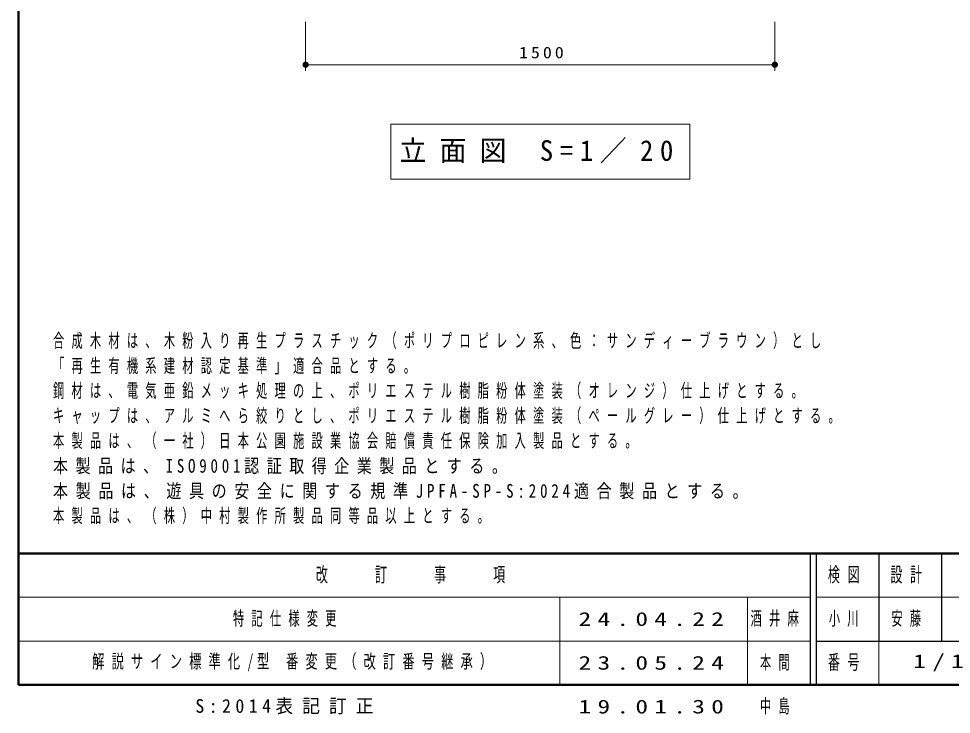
# Model space of a CAD drawing. Units: millimetres on the paper, scale 1:20. Extents: x -365 to 0, y -5 to 257.
# Drawn here: x -365 to -215.9, y -4.7 to 106.5 of the extents above; entities that cross this region are included whole.
import ezdxf

# ---------------------------------------------------------------- set-up
doc = ezdxf.new("R2010")
doc.units = ezdxf.units.MM
doc.layers.add('LY_1', color=7, linetype='Continuous', lineweight=25)
doc.layers.add('LY_3', color=7, linetype='Continuous')
doc.styles.add('ＭＳ ゴシック', font='')
doc.styles.get('ＭＳ ゴシック').set_extended_font_data('MS Gothic')

# ---------------------------------------------------------------- blocks, each defined once
blk = doc.blocks.new('filled_dot')
at = {"color": 0, "linetype": 'Continuous', "lineweight": -2, "const_width": 1.25}
blk.add_lwpolyline([(-0.625, 0, 1), (0.625, 0, 1)], format="xyb", close=True, dxfattribs=at)

msp = doc.modelspace()

# ---------------------------------------------------------------- linework, layer by layer
at = {"layer": 'LY_1', "lineweight": 50}
for p, q in [((-365, 257), (-365, 0)), ((-365, 21), (0, 21)), ((-365, 0), (0, 0))]:
    msp.add_line(p, q, dxfattribs=at)
at = {"layer": 'LY_1', "lineweight": 13}
for p, q in [((-319.127, 106.015), (-319.127, 98.148)), ((-244.127, 106.015), (-244.127, 98.148)), ((-244.127, 99.148), (-319.127, 99.148)), ((-305.527, 89.636), (-305.527, 80.836)), ((-257.727, 89.636), (-305.527, 89.636)), ((-257.727, 80.836), (-257.727, 89.636)), ((-305.527, 80.836), (-257.727, 80.836)), ((-365, 14), (-238.5, 14)), ((-278.5, 14), (-278.5, 0)), ((-248.5, 14), (-248.5, 0)), ((-237.5, 14), (-182.5, 14)), ((-365, 7), (-238.5, 7)), ((-227.5, 7), (-227.5, 0))]:
    msp.add_line(p, q, dxfattribs=at)
at = {"layer": 'LY_1'}
for p, q in [((-238.5, 21), (-238.5, 0)), ((-237.5, 21), (-237.5, 0)), ((-227.5, 21), (-227.5, 7)), ((-217.5, 21), (-217.5, 7)), ((-237.5, 7), (0, 7))]:
    msp.add_line(p, q, dxfattribs=at)

# ---------------------------------------------------------------- block references
at = {"layer": 'LY_1', "lineweight": 13, "xscale": 0.4, "yscale": 0.4}
msp.add_blockref('filled_dot', (-319.127, 99.148), dxfattribs=at)
at = {"layer": 'LY_1', "lineweight": 13, "xscale": 0.4, "yscale": 0.4, "rotation": 180}
msp.add_blockref('filled_dot', (-244.127, 99.148), dxfattribs=at)

# ---------------------------------------------------------------- texts
at = {"layer": 'LY_1', "style": 'ＭＳ ゴシック'}
for s, insert, char_height, attachment_point in [('\\T1.33;\\W1.15;1500', (-281.206, 100.148), 1.833, 8), ('\\T1.5;\\W0.95;立面図\\~S=1／20', (-304.127, 85.236), 3.299, 4), ('\\T1.64;\\W0.6;合成木材は、木粉入り再生プラスチック（ポリプロピレン系、色：サンディーブラウン）とし', (-359.511, 53.666), 2.199, 7), ('\\T1.64;\\W0.6;「再生有機系建材認定基準」適合品とする。', (-359.511, 49.666), 2.199, 7), ('\\T1.64;\\W0.6;鋼材は、電気亜鉛メッキ処理の上、ポリエステル樹脂粉体塗装（オレンジ）仕上げとする。', (-359.511, 45.666), 2.199, 7), ('\\T1.64;\\W0.6;キャップは、アルミへら絞りとし、ポリエステル樹脂粉体塗装（ペールグレー）仕上げとする。', (-359.511, 41.666), 2.199, 7), ('\\T1.64;\\W0.6;本製品は、（一社）日本公園施設業協会賠償責任保険加入製品とする。', (-359.511, 37.666), 2.199, 7), ('\\T1.5;\\W0.8;本製品は、ISO9001認証取得企業製品とする。', (-359.511, 33.666), 2.199, 7), ('\\T1.51;\\W0.8;本製品は、遊具の安全に関する規準JPFA-SP-S:2024適合製品とする。', (-359.511, 29.666), 2.199, 7), ('\\T1.64;\\W0.6;本製品は、（株）中村製作所製品同等品以上とする。', (-359.511, 25.666), 2.199, 7), ('\\T1.64;\\W0.6;改\u3000\u3000訂\u3000\u3000事\u3000\u3000項', (-301.75, 17.5), 2.346, 5), ('\\T1.64;\\W0.6;検図', (-232.5, 17.5), 2.346, 5), ('\\T1.64;\\W0.6;設計', (-222.5, 17.5), 2.346, 5), ('\\T1.64;\\W0.6;特記仕様変更', (-330.75, 10.5), 2.199, 4), ('\\T1.64;\\W0.6;酒井麻', (-248, 10.5), 2.199, 4), ('\\T1.64;\\W0.6;安藤', (-225.5, 10.5), 2.199, 4), ('\\T1.5;\\W1.35;24.04.22', (-275.5, 10.5), 2.199, 4), ('\\T1.59;\\W0.65;解説サイン標準化/型\\~番変更（改訂番号継承）', (-353.25, 3.5), 2.199, 4), ('\\T1.5;\\W1.35;23.05.24', (-275.5, 3.5), 2.199, 4), ('\\T1.64;\\W0.6;本間', (-246.5, 3.5), 2.199, 4), ('\\T1.64;\\W0.6;番号', (-232.5, 3.5), 2.346, 5), ('\\T1.5;\\W0.95;S:2014表記訂正', (-336.75, -3.5), 2.199, 4), ('\\T1.5;\\W1.35;19.01.30', (-275.5, -3.5), 2.199, 4), ('\\T1.64;\\W0.6;中島', (-246.5, -3.5), 2.199, 4)]:
    msp.add_mtext(s, dxfattribs=dict(at, insert=insert, char_height=char_height, attachment_point=attachment_point))
at = {"layer": 'LY_3', "char_height": 2.199, "attachment_point": 4, "style": 'ＭＳ ゴシック'}
for s, insert in [('\\T1.64;\\W0.6;小川', (-235.5, 10.5)), ('\\T1.5;\\W1.35;1/1', (-222, 3.5))]:
    msp.add_mtext(s, dxfattribs=dict(at, insert=insert))

doc.saveas('drawing.dxf')
